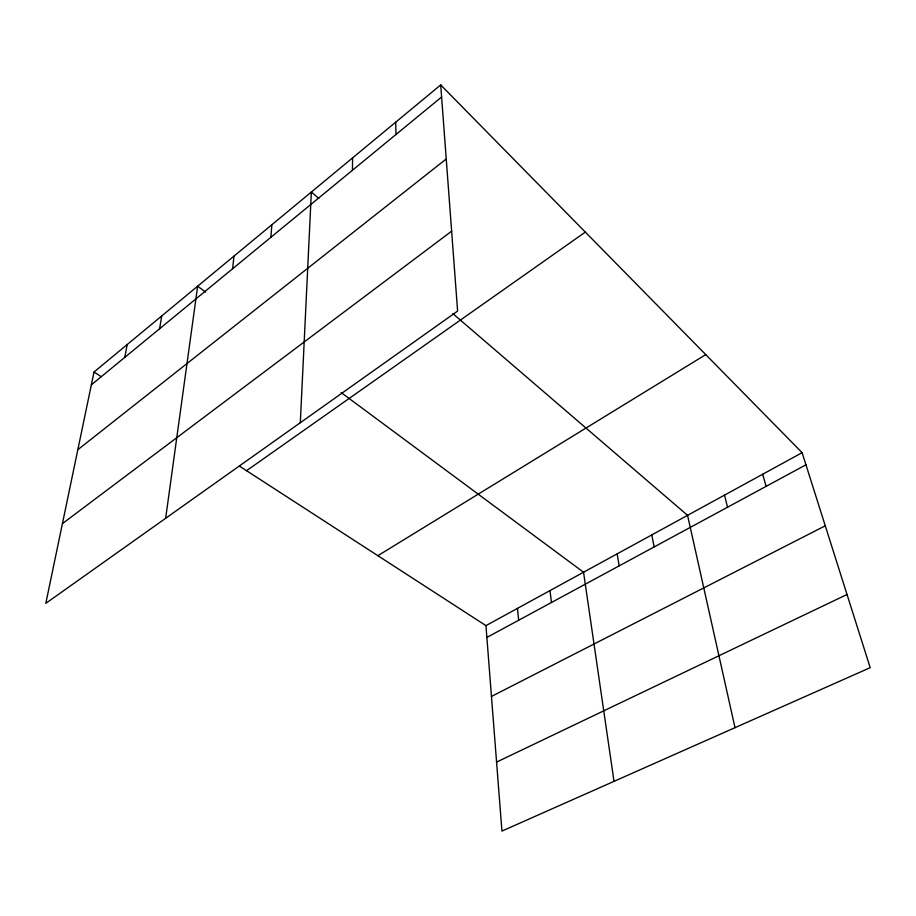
<?xml version="1.0" encoding="UTF-8"?>
<svg xmlns="http://www.w3.org/2000/svg" width="916" height="916" viewBox="0 0 916 916"><rect width="100%" height="100%" fill="white"/><g stroke="black" fill="none" stroke-linecap="round" stroke-linejoin="round"><path stroke-width="1.37" d="M352.442 170.273L352.591 157.895M300.311 422.711L311.36 192.028L318.779 198.406M270.85 237.324L271.869 224.741M232.595 268.766L234.004 256.102M165.659 518.284L197.661 286.193L205.573 292.067M159.624 328.73L161.708 315.963M124.805 357.343L127.198 344.553M94.027 372.01L45.8 603.358L457.611 311.074L440.699 84.925L94.027 372.01L101.229 376.682M91.36 384.835L441.604 97.004M77.837 449.71L446.241 158.983M62.425 523.62L451.634 231.187M246.553 470.71L585.335 232.091M377.873 555.691L705.744 354.618M485.949 625.628L802.118 452.676L870.2 667.684L501.945 831.075L485.949 625.628L239.442 466.107M486.865 637.444L805.954 464.801M491.468 696.446L825.27 525.795M496.575 762.089L847.025 594.495M341.176 392.586L583.549 572.237L614.018 781.359M452.848 313.627L687.561 515.342L735.01 727.67M440.699 84.925L802.118 452.676M762.662 474.259L766.097 486.373M724.499 495.144L727.544 507.224M651.791 534.91L654.15 546.944M617.132 553.871L619.17 565.859M550.001 590.591L551.455 602.499M517.483 608.384L518.662 620.247M395.655 122.229L396.021 134.469"/></g></svg>
